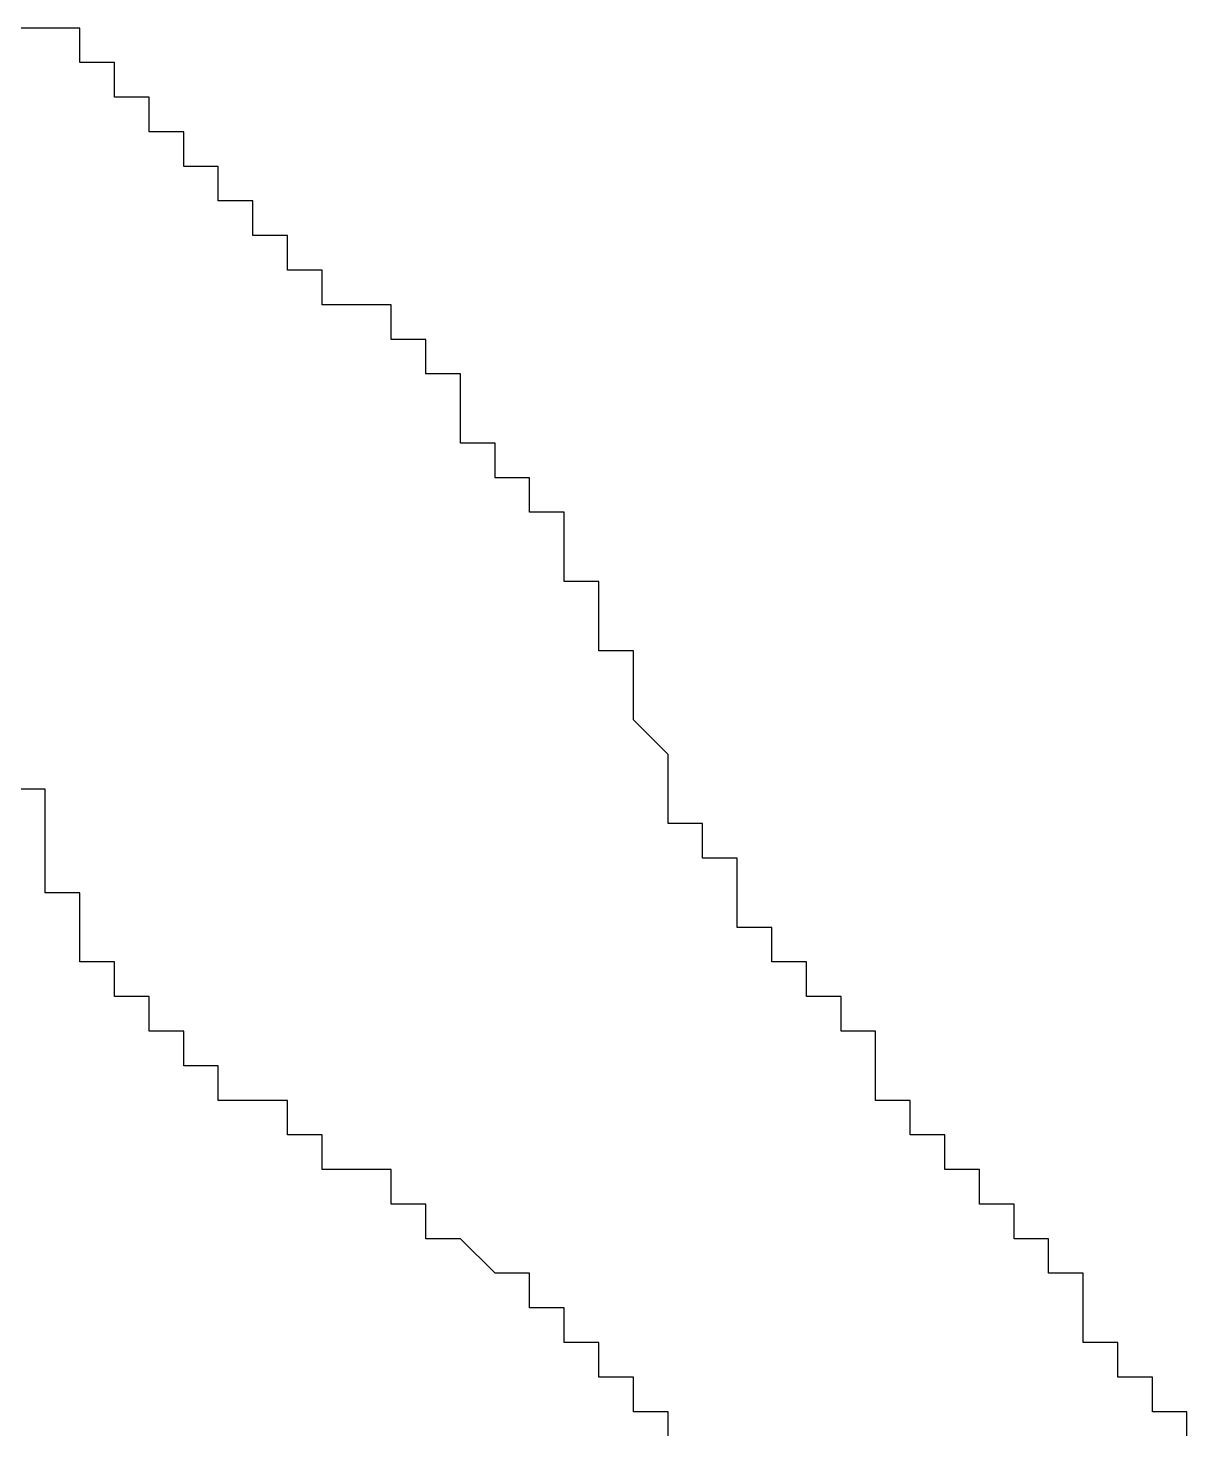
# Model space of a CAD drawing. Extents: x 0.04 to 6.31, y 0.06 to 5.55.
# Drawn here: x 4.7448 to 5.0938, y 4.3594 to 4.7812 of the extents above; entities that cross this region are included whole.
import ezdxf

# ---------------------------------------------------------------- set-up
doc = ezdxf.new("R2010")
doc.units = 0
doc.layers.get('0').update_dxf_attribs({"linetype": 'CONTINUOUS'})

msp = doc.modelspace()

# ---------------------------------------------------------------- linework, layer by layer
at = {"color": 251, "linetype": 'CONTINUOUS'}
for points in [[(4.75, 4.78125), (4.739583, 4.78125)], [(4.802083, 4.739583), (4.791667, 4.739583)], [(4.8125, 4.729167), (4.802083, 4.729167)], [(4.875, 4.65625), (4.875, 4.666667)], [(4.885417, 4.645833), (4.885417, 4.65625)], [(4.895833, 4.645833), (4.885417, 4.645833)], [(4.90625, 4.635417), (4.895833, 4.635417)], [(4.916667, 4.604167), (4.916667, 4.614583)], [(4.958333, 4.53125), (4.947917, 4.53125)], [(4.96875, 4.510417), (4.958333, 4.510417)], [(4.979167, 4.5), (4.96875, 4.5)], [(4.802083, 4.458333), (4.802083, 4.46875)], [(5, 4.458333), (5, 4.46875)], [(5.010417, 4.447917), (5.010417, 4.458333)], [(4.833333, 4.447917), (4.822917, 4.447917)], [(4.833333, 4.4375), (4.833333, 4.447917)], [(5.020833, 4.447917), (5.010417, 4.447917)], [(5.03125, 4.4375), (5.020833, 4.4375)], [(4.864583, 4.427083), (4.854167, 4.427083)], [(4.864583, 4.416667), (4.864583, 4.427083)], [(5.041667, 4.427083), (5.03125, 4.427083)], [(4.895833, 4.40625), (4.885417, 4.40625)], [(4.895833, 4.395833), (4.895833, 4.40625)], [(5.0625, 4.385417), (5.0625, 4.395833)], [(5.072917, 4.375), (5.072917, 4.385417)], [(5.083333, 4.375), (5.072917, 4.375)], [(5.09375, 4.364583), (5.083333, 4.364583)]]:
    msp.add_lwpolyline(points, dxfattribs=at)
at = {"color": 254, "linetype": 'CONTINUOUS'}
for points in [[(4.760417, 4.78125), (4.75, 4.78125)], [(4.770833, 4.760417), (4.770833, 4.770833)], [(4.78125, 4.75), (4.78125, 4.760417)], [(4.854167, 4.697917), (4.84375, 4.697917)], [(4.864583, 4.6875), (4.854167, 4.6875)], [(4.875, 4.677083), (4.864583, 4.677083)], [(4.90625, 4.625), (4.90625, 4.635417)], [(4.75, 4.53125), (4.75, 4.541667)], [(4.958333, 4.520833), (4.958333, 4.53125)], [(4.760417, 4.520833), (4.75, 4.520833)], [(4.78125, 4.489583), (4.770833, 4.489583)], [(4.989583, 4.479167), (4.989583, 4.489583)], [(4.791667, 4.479167), (4.78125, 4.479167)], [(5, 4.46875), (5, 4.479167)], [(5.052083, 4.40625), (5.052083, 4.416667)], [(5.0625, 4.395833), (5.0625, 4.40625)], [(4.916667, 4.385417), (4.90625, 4.385417)], [(4.927083, 4.375), (4.916667, 4.375)]]:
    msp.add_lwpolyline(points, dxfattribs=at)
at = {"color": 255, "linetype": 'CONTINUOUS'}
for points in [[(4.760417, 4.770833), (4.760417, 4.78125)], [(4.854167, 4.6875), (4.854167, 4.697917)], [(4.864583, 4.677083), (4.864583, 4.6875)], [(4.875, 4.666667), (4.875, 4.677083)], [(4.75, 4.552083), (4.739583, 4.552083)], [(4.75, 4.520833), (4.75, 4.53125)], [(4.760417, 4.5), (4.760417, 4.510417)], [(4.770833, 4.5), (4.760417, 4.5)], [(4.9375, 4.364583), (4.927083, 4.364583)]]:
    msp.add_lwpolyline(points, dxfattribs=at)
at = {"color": 253, "linetype": 'CONTINUOUS'}
for points in [[(4.770833, 4.770833), (4.760417, 4.770833)], [(4.78125, 4.760417), (4.770833, 4.760417)], [(4.791667, 4.739583), (4.791667, 4.75)], [(4.802083, 4.729167), (4.802083, 4.739583)], [(4.895833, 4.635417), (4.895833, 4.645833)], [(4.770833, 4.489583), (4.770833, 4.5)], [(4.979167, 4.489583), (4.979167, 4.5)], [(4.78125, 4.479167), (4.78125, 4.489583)], [(4.802083, 4.46875), (4.791667, 4.46875)], [(4.8125, 4.458333), (4.802083, 4.458333)], [(4.84375, 4.4375), (4.833333, 4.4375)], [(5.03125, 4.427083), (5.03125, 4.4375)], [(5.041667, 4.416667), (5.041667, 4.427083)], [(4.927083, 4.364583), (4.927083, 4.375)], [(4.9375, 4.354167), (4.9375, 4.364583)], [(5.09375, 4.354167), (5.09375, 4.364583)]]:
    msp.add_lwpolyline(points, dxfattribs=at)
at = {"color": 252, "linetype": 'CONTINUOUS'}
for points in [[(4.791667, 4.75), (4.78125, 4.75)], [(4.8125, 4.71875), (4.8125, 4.729167)], [(4.822917, 4.708333), (4.822917, 4.71875)], [(4.833333, 4.697917), (4.833333, 4.708333)], [(4.75, 4.541667), (4.75, 4.552083)], [(4.947917, 4.53125), (4.947917, 4.541667)], [(4.760417, 4.510417), (4.760417, 4.520833)], [(4.96875, 4.5), (4.96875, 4.510417)], [(4.989583, 4.489583), (4.979167, 4.489583)], [(4.791667, 4.46875), (4.791667, 4.479167)], [(5, 4.479167), (4.989583, 4.479167)], [(5.020833, 4.4375), (5.020833, 4.447917)], [(4.875, 4.416667), (4.864583, 4.416667)], [(5.052083, 4.416667), (5.041667, 4.416667)], [(5.0625, 4.40625), (5.052083, 4.40625)], [(4.90625, 4.395833), (4.895833, 4.395833)], [(4.90625, 4.385417), (4.90625, 4.395833)], [(4.916667, 4.375), (4.916667, 4.385417)], [(5.083333, 4.364583), (5.083333, 4.375)]]:
    msp.add_lwpolyline(points, dxfattribs=at)
at = {"color": 250, "linetype": 'CONTINUOUS'}
for points in [[(4.822917, 4.71875), (4.8125, 4.71875)], [(4.833333, 4.708333), (4.822917, 4.708333)], [(4.84375, 4.697917), (4.833333, 4.697917)], [(4.885417, 4.65625), (4.875, 4.65625)], [(4.90625, 4.614583), (4.90625, 4.625)], [(4.916667, 4.614583), (4.90625, 4.614583)], [(4.927083, 4.583333), (4.927083, 4.59375)], [(4.947917, 4.541667), (4.9375, 4.541667)], [(4.958333, 4.510417), (4.958333, 4.520833)], [(4.822917, 4.458333), (4.8125, 4.458333)], [(4.822917, 4.447917), (4.822917, 4.458333)], [(5.010417, 4.458333), (5, 4.458333)], [(4.854167, 4.4375), (4.84375, 4.4375)], [(4.854167, 4.427083), (4.854167, 4.4375)], [(4.885417, 4.40625), (4.875, 4.416667)], [(5.072917, 4.385417), (5.0625, 4.385417)]]:
    msp.add_lwpolyline(points, dxfattribs=at)
at = {"color": 7, "linetype": 'CONTINUOUS'}
for points in [[(4.916667, 4.59375), (4.916667, 4.604167)], [(4.927083, 4.59375), (4.916667, 4.59375)], [(4.9375, 4.552083), (4.9375, 4.5625), (4.927083, 4.572917), (4.927083, 4.583333)], [(4.9375, 4.541667), (4.9375, 4.552083)]]:
    msp.add_lwpolyline(points, dxfattribs=at)

doc.saveas('drawing.dxf')
